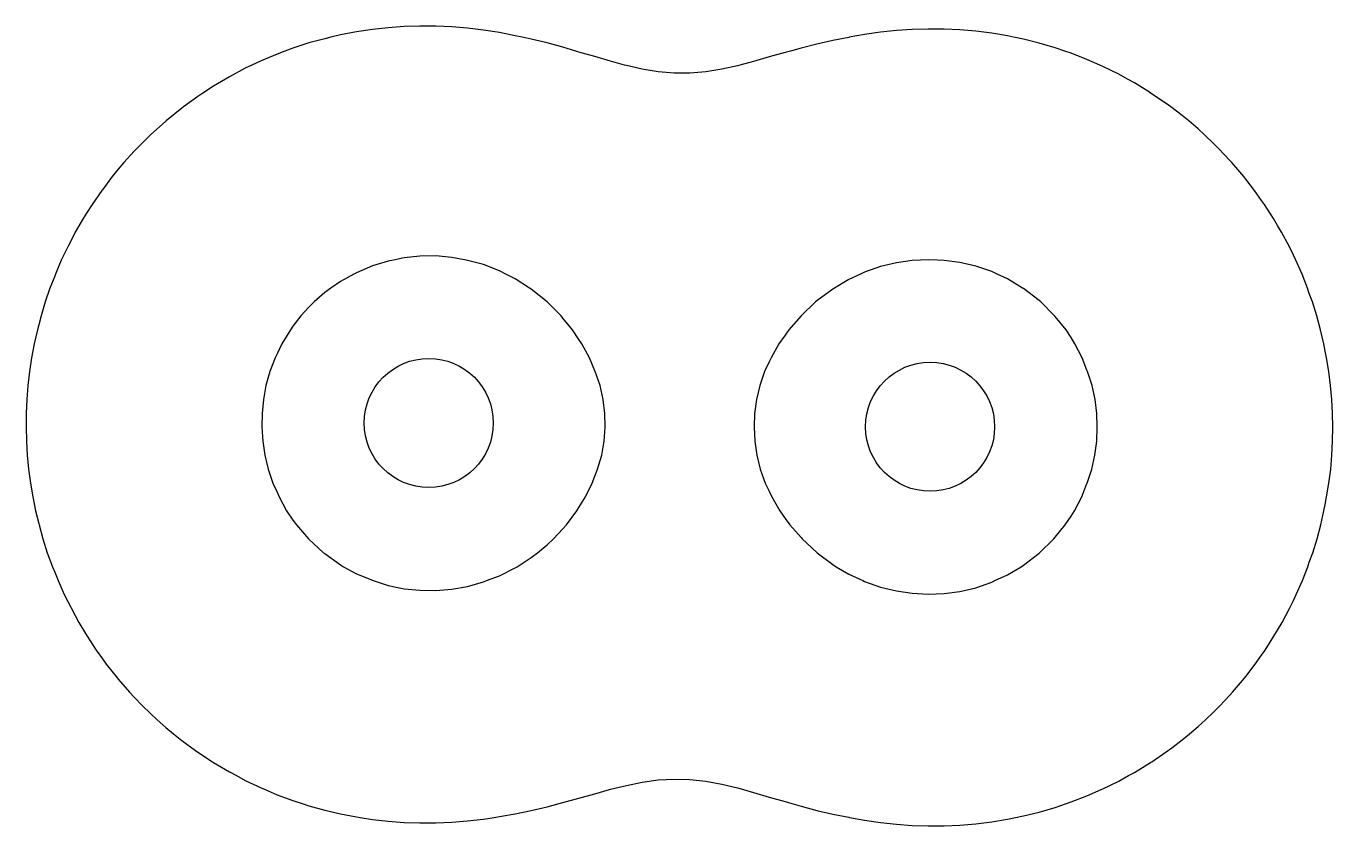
# Model space of a CAD drawing. Header units: metres. Extents: x -7140 to 16550, y -6350 to 8146.
import ezdxf

# ---------------------------------------------------------------- set-up
doc = ezdxf.new("R2010")
doc.units = ezdxf.units.M
doc.layers.add('LEVELS', color=7, linetype='Continuous')
doc.layers.add('OBJECTS', color=7, linetype='Continuous')

msp = doc.modelspace()

# ---------------------------------------------------------------- linework, layer by layer
at = {"layer": 'LEVELS', "color": 11}
msp.add_lwpolyline([(-864, -6233), (-576, -6266), (-288, -6288), (0, -6298), (288, -6296), (576, -6284), (864, -6261), (1152, -6227), (1342, -6197), (1439, -6183), (1727, -6133), (2015, -6074), (2303, -6003), (2521, -5944), (2591, -5927), (2879, -5850), (3167, -5769), (3437, -5692), (3455, -5687), (3742, -5618), (4030, -5560), (4318, -5519), (4606, -5501), (4894, -5510), (5182, -5543), (5470, -5597), (5758, -5664), (5862, -5692), (6045, -5744), (6333, -5829), (6621, -5911), (6742, -5944), (6909, -5993), (7197, -6070), (7485, -6137), (7773, -6194), (7789, -6197), (8061, -6248), (8348, -6290), (8636, -6321), (8924, -6341), (9212, -6350), (9500, -6349), (9788, -6337), (10076, -6313), (10364, -6277), (10652, -6229), (10799, -6197), (10939, -6170), (11227, -6100), (11515, -6016), (11719, -5944), (11803, -5917), (12091, -5807), (12348, -5692), (12379, -5678), (12667, -5540), (12847, -5439), (12955, -5381), (13242, -5203), (13267, -5187), (13530, -5009), (13632, -4934), (13818, -4793), (13953, -4682), (14106, -4551), (14241, -4429), (14394, -4283), (14500, -4177), (14682, -3981), (14733, -3924), (14946, -3672), (14970, -3641), (15143, -3419), (15258, -3255), (15320, -3167), (15482, -2914), (15545, -2804), (15631, -2662), (15765, -2409), (15833, -2263), (15886, -2157), (15999, -1904), (16095, -1652), (16121, -1573), (16185, -1399), (16264, -1146), (16332, -894), (16387, -641), (16409, -523), (16437, -389), (16479, -136), (16510, 116), (16532, 369), (16546, 621), (16550, 874), (16545, 1126), (16531, 1379), (16508, 1631), (16476, 1884), (16433, 2136), (16409, 2252), (16384, 2389), (16327, 2641), (16259, 2894), (16178, 3146), (16121, 3302), (16088, 3399), (15991, 3652), (15878, 3904), (15833, 3993), (15756, 4157), (15621, 4409), (15545, 4535), (15472, 4662), (15308, 4914), (15258, 4985), (15131, 5167), (14970, 5373), (14933, 5419), (14719, 5672), (14682, 5712), (14484, 5924), (14394, 6014), (14224, 6177), (14106, 6284), (13936, 6429), (13818, 6526), (13612, 6682), (13530, 6743), (13246, 6934), (13242, 6937), (12955, 7116), (12825, 7187), (12667, 7275), (12379, 7415), (12323, 7439), (12091, 7544), (11803, 7654), (11689, 7692), (11515, 7753), (11227, 7839), (10939, 7909), (10761, 7944), (10652, 7968), (10364, 8018), (10076, 8055), (9788, 8079), (9500, 8092), (9212, 8094), (8924, 8086), (8636, 8067), (8348, 8037), (8061, 7996), (7779, 7944), (7773, 7943), (7485, 7888), (7197, 7822), (6909, 7747), (6715, 7692), (6621, 7667), (6333, 7588), (6045, 7507), (5797, 7439), (5758, 7429), (5470, 7368), (5182, 7320), (4894, 7295), (4606, 7294), (4318, 7319), (4030, 7367), (3742, 7430), (3708, 7439), (3455, 7510), (3167, 7595), (2879, 7677), (2825, 7692), (2591, 7762), (2303, 7841), (2015, 7911), (1852, 7944), (1727, 7973), (1439, 8029), (1152, 8074), (864, 8108), (576, 8131), (288, 8144), (0, 8146), (-288, 8138), (-576, 8118), (-864, 8087), (-1152, 8044), (-1439, 7987), (-1615, 7944), (-1727, 7919), (-2015, 7842), (-2303, 7747), (-2448, 7692), (-2591, 7640), (-2879, 7520), (-3046, 7439), (-3167, 7383), (-3455, 7229), (-3527, 7187), (-3742, 7061), (-3935, 6934), (-4030, 6871), (-4289, 6682), (-4318, 6660), (-4602, 6429), (-4606, 6426), (-4884, 6177), (-4894, 6167), (-5139, 5924), (-5182, 5878), (-5370, 5672), (-5470, 5553), (-5580, 5419), (-5758, 5181), (-5768, 5167), (-5946, 4914), (-6045, 4754), (-6104, 4662), (-6251, 4409), (-6333, 4246), (-6381, 4157), (-6503, 3904), (-6608, 3652), (-6621, 3615), (-6708, 3399), (-6795, 3146), (-6869, 2894), (-6909, 2732), (-6934, 2641), (-6993, 2389), (-7041, 2136), (-7079, 1884), (-7108, 1631), (-7127, 1379), (-7138, 1126), (-7140, 874), (-7134, 621), (-7120, 369), (-7096, 116), (-7063, -136), (-7021, -389), (-6968, -641), (-6909, -871), (-6904, -894), (-6837, -1146), (-6757, -1399), (-6663, -1652), (-6621, -1752), (-6562, -1904), (-6450, -2157), (-6333, -2384), (-6321, -2409), (-6187, -2662), (-6045, -2892), (-6032, -2914), (-5869, -3167), (-5758, -3320), (-5687, -3419), (-5486, -3672), (-5470, -3690), (-5269, -3924), (-5182, -4018), (-5029, -4177), (-4894, -4309), (-4764, -4429), (-4606, -4569), (-4469, -4682), (-4318, -4802), (-4139, -4934), (-4030, -5012), (-3762, -5187), (-3742, -5200), (-3455, -5372), (-3328, -5439), (-3167, -5526), (-2879, -5661), (-2805, -5692), (-2591, -5785), (-2303, -5891), (-2135, -5944), (-2015, -5985), (-1727, -6067), (-1439, -6134), (-1152, -6187), (-1086, -6197), (-864, -6233)], dxfattribs=at)
at = {"layer": 'LEVELS', "color": 181}
for points in [[(-576, -1991), (-288, -2051), (0, -2080), (288, -2084), (576, -2060), (864, -2010), (1152, -1926), (1207, -1904), (1439, -1818), (1727, -1671), (1759, -1652), (2015, -1488), (2133, -1399), (2303, -1258), (2423, -1146), (2591, -964), (2653, -894), (2842, -641), (2879, -580), (3001, -389), (3122, -136), (3167, -11), (3220, 116), (3294, 369), (3339, 621), (3358, 874), (3352, 1126), (3322, 1379), (3264, 1631), (3174, 1884), (3167, 1900), (3072, 2136), (2932, 2389), (2879, 2468), (2766, 2641), (2591, 2853), (2557, 2894), (2304, 3146), (2303, 3147), (2015, 3379), (1986, 3399), (1727, 3568), (1559, 3652), (1439, 3712), (1152, 3824), (864, 3900), (839, 3904), (576, 3954), (288, 3981), (0, 3976), (-288, 3946), (-478, 3904), (-576, 3885), (-864, 3801), (-1152, 3677), (-1198, 3652), (-1439, 3520), (-1614, 3399), (-1727, 3316), (-1920, 3146), (-2015, 3052), (-2160, 2894), (-2303, 2706), (-2350, 2641), (-2505, 2389), (-2591, 2203), (-2624, 2136), (-2723, 1884), (-2793, 1631), (-2838, 1379), (-2861, 1126), (-2865, 874), (-2850, 621), (-2814, 369), (-2755, 116), (-2668, -136), (-2591, -304), (-2555, -389), (-2418, -641), (-2303, -807), (-2241, -894), (-2020, -1146), (-2015, -1152), (-1748, -1399), (-1727, -1416), (-1439, -1620), (-1384, -1652), (-1152, -1782), (-864, -1899), (-846, -1904), (-576, -1991)], [(8061, -1918), (8348, -2024), (8636, -2093), (8924, -2133), (9212, -2148), (9500, -2136), (9788, -2100), (10076, -2033), (10364, -1932), (10423, -1904), (10652, -1802), (10899, -1652), (10939, -1626), (11227, -1405), (11234, -1399), (11491, -1146), (11515, -1118), (11699, -894), (11803, -735), (11864, -641), (11997, -389), (12091, -145), (12094, -136), (12179, 116), (12235, 369), (12268, 621), (12279, 874), (12269, 1126), (12238, 1379), (12184, 1631), (12101, 1884), (12091, 1909), (12005, 2136), (11874, 2389), (11803, 2500), (11712, 2641), (11515, 2882), (11505, 2894), (11253, 3146), (11227, 3170), (10939, 3389), (10924, 3399), (10652, 3566), (10461, 3652), (10364, 3697), (10076, 3798), (9788, 3864), (9500, 3899), (9381, 3904), (9212, 3912), (9073, 3904), (8924, 3897), (8636, 3858), (8348, 3789), (8061, 3685), (7987, 3652), (7773, 3555), (7514, 3399), (7485, 3381), (7197, 3167), (7172, 3146), (6909, 2895), (6908, 2894), (6687, 2641), (6621, 2547), (6508, 2389), (6367, 2136), (6333, 2059), (6248, 1884), (6158, 1631), (6099, 1379), (6066, 1126), (6056, 874), (6068, 621), (6104, 369), (6166, 116), (6260, -136), (6333, -285), (6379, -389), (6524, -641), (6621, -776), (6705, -894), (6909, -1126), (6928, -1146), (7197, -1398), (7198, -1399), (7485, -1614), (7545, -1652), (7773, -1789), (8031, -1904), (8061, -1918)]]:
    msp.add_lwpolyline(points, dxfattribs=at)
at = {"layer": 'OBJECTS'}
for centre in [(159, 953), (9248, 884)]:
    msp.add_circle(centre, 1170, dxfattribs=at)

doc.saveas('drawing.dxf')
